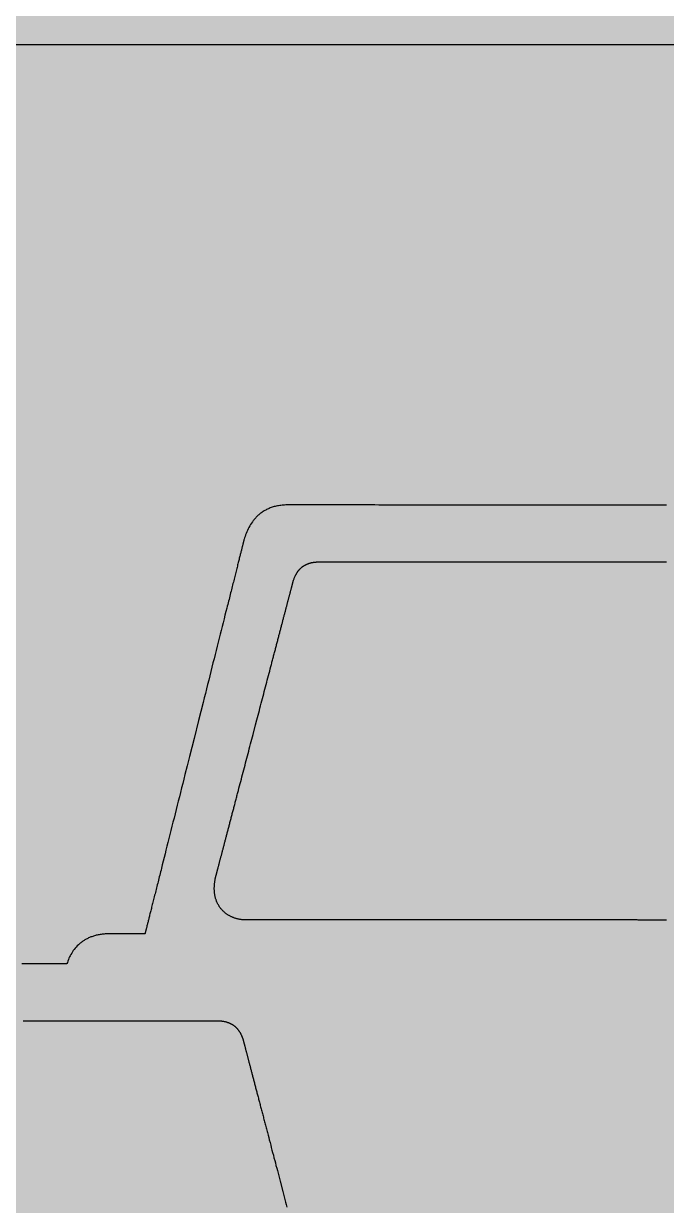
# Model space of a CAD drawing. Header units: millimetres. Extents: x 270.5 to 330.6, y -5.3 to 60.6.
# Drawn here: x 290.58 to 300.5, y 27.62 to 45.85 of the extents above; entities that cross this region are included whole.
import ezdxf

# ---------------------------------------------------------------- set-up
doc = ezdxf.new("R2010")
doc.units = ezdxf.units.MM
doc.layers.add('GSCOLORFILL', color=3, linetype='Continuous', lineweight=0)
doc.layers.add('GSDIMS', color=1, linetype='Continuous', lineweight=0)
for name, color, linetype in [('L18', 4, 'Continuous'), ('L25', 1, 'Continuous'), ('Wipeout Frame & Hatch Boundary', 153, 'Continuous')]:
    doc.layers.add(name, color=color, linetype=linetype)

# ---------------------------------------------------------------- blocks, each defined once
blk = doc.blocks.new('*U3')
at = {"layer": 'GSCOLORFILL', "true_color": 0xfedb00, "transparency": 33554687}
blk.add_hatch(color=40, dxfattribs=at).paths.add_polyline_path([(-300, -300), (300, -300), (300, 300), (-300, 300)])
blk = doc.blocks.new('3 Stacked Cars')
at = {"layer": 'L25'}
for points in [[(-123.21, 61.67), (-123.24, 61.67), (-123.28, 61.67), (-123.33, 61.67), (-123.38, 61.67), (-123.44, 61.67), (-123.5, 61.67), (-123.57, 61.67), (-123.64, 61.67), (-123.71, 61.67), (-123.79, 61.67), (-123.87, 61.67), (-123.96, 61.67), (-124.06, 61.67), (-124.15, 61.67), (-124.26, 61.67), (-124.36, 61.67), (-124.47, 61.67), (-124.59, 61.67), (-124.71, 61.67), (-124.83, 61.67), (-124.96, 61.67), (-125.09, 61.67), (-125.22, 61.67), (-125.36, 61.67), (-125.51, 61.67), (-125.65, 61.67), (-125.8, 61.67), (-125.96, 61.67), (-126.12, 61.67), (-126.28, 61.67), (-126.45, 61.67), (-126.62, 61.67), (-126.79, 61.67), (-126.97, 61.67), (-127.15, 61.67), (-127.33, 61.67), (-127.52, 61.68), (-127.71, 61.68), (-127.91, 61.68), (-128.11, 61.68), (-128.31, 61.68), (-128.51, 61.68), (-128.72, 61.68), (-128.93, 61.68), (-129.15, 61.68), (-129.36, 61.68), (-129.58, 61.68), (-129.81, 61.68), (-130.03, 61.68), (-130.26, 61.68), (-130.5, 61.68), (-130.73, 61.68), (-130.97, 61.68), (-131.21, 61.68), (-131.46, 61.68), (-131.7, 61.68), (-131.95, 61.68), (-132.2, 61.68), (-132.72, 61.68), (-133.24, 61.68), (-133.77, 61.68), (-134.31, 61.68), (-134.86, 61.68), (-135.42, 61.68), (-135.99, 61.68), (-136.57, 61.68), (-137.15, 61.68), (-137.74, 61.68), (-138.34, 61.68), (-138.95, 61.68), (-139.56, 61.68), (-140.18, 61.68), (-140.8, 61.68), (-141.43, 61.68), (-142.07, 61.68), (-142.71, 61.68), (-143.35, 61.68), (-144, 61.68), (-144.66, 61.68), (-145.31, 61.68), (-145.97, 61.68), (-146.64, 61.68), (-147.3, 61.68), (-148.64, 61.69), (-149.99, 61.69), (-152.7, 61.69), (-154.05, 61.69), (-155.4, 61.69), (-156.75, 61.69), (-158.08, 61.69), (-158.75, 61.69), (-159.41, 61.69), (-160.07, 61.69), (-160.72, 61.69), (-161.37, 61.69), (-162.02, 61.69), (-162.66, 61.69), (-163.3, 61.69), (-163.93, 61.69), (-164.56, 61.69), (-165.18, 61.69), (-165.79, 61.69), (-166.4, 61.69), (-167, 61.69), (-167.59, 61.69), (-168.18, 61.7), (-168.76, 61.7), (-169.33, 61.7), (-169.89, 61.7), (-170.44, 61.7), (-170.98, 61.7), (-171.52, 61.7), (-172.04, 61.7), (-172.56, 61.7), (-172.81, 61.7), (-173.06, 61.7), (-173.31, 61.7), (-173.55, 61.7), (-173.8, 61.7), (-174.04, 61.7), (-174.27, 61.7), (-174.51, 61.7), (-174.74, 61.7), (-174.97, 61.7), (-175.19, 61.7), (-175.41, 61.7), (-175.63, 61.7), (-175.85, 61.7), (-176.06, 61.7), (-176.27, 61.7), (-176.48, 61.7), (-176.68, 61.7), (-176.88, 61.7), (-177.08, 61.7), (-177.27, 61.7), (-177.46, 61.7), (-177.64, 61.7), (-177.83, 61.7), (-178.01, 61.7), (-178.18, 61.7), (-178.35, 61.7), (-178.52, 61.7), (-178.69, 61.7), (-178.85, 61.7), (-179, 61.7), (-179.16, 61.7), (-179.31, 61.7), (-179.45, 61.7), (-179.59, 61.7), (-179.73, 61.7), (-179.86, 61.7), (-179.99, 61.7), (-180.12, 61.7), (-180.24, 61.7), (-180.35, 61.7), (-180.47, 61.7), (-180.58, 61.7), (-180.68, 61.7), (-180.78, 61.7), (-180.87, 61.7), (-180.96, 61.7), (-181.05, 61.7), (-181.13, 61.7), (-181.21, 61.7), (-181.28, 61.7), (-181.35, 61.7), (-181.41, 61.7), (-181.47, 61.7), (-181.53, 61.7), (-181.57, 61.7), (-181.62, 61.7), (-181.66, 61.7), (-181.69, 61.7), (-181.72, 61.7), (-181.75, 61.7), (-181.77, 61.7), (-181.78, 61.7), (-181.79, 61.7), (-181.79, 61.7), (-181.79, 61.7), (-181.8, 61.7), (-181.83, 61.7), (-181.93, 61.7), (-182.12, 61.69), (-182.31, 61.67), (-182.5, 61.66), (-182.69, 61.64), (-182.86, 61.61), (-183.04, 61.58), (-183.21, 61.55), (-183.38, 61.52), (-183.55, 61.48), (-183.71, 61.44), (-183.87, 61.39), (-184.02, 61.34), (-184.18, 61.29), (-184.32, 61.24), (-184.47, 61.18), (-184.61, 61.12), (-184.75, 61.06), (-184.88, 60.99), (-185.02, 60.92), (-185.15, 60.85), (-185.27, 60.78), (-185.4, 60.7), (-185.52, 60.62), (-185.63, 60.54), (-185.75, 60.46), (-185.86, 60.38), (-185.97, 60.29), (-186.07, 60.2), (-186.18, 60.11), (-186.28, 60.02), (-186.37, 59.92), (-186.47, 59.83), (-186.56, 59.73), (-186.65, 59.63), (-186.74, 59.53), (-186.83, 59.43), (-186.91, 59.32), (-186.99, 59.22), (-187.07, 59.11), (-187.22, 58.9), (-187.36, 58.68), (-187.49, 58.46), (-187.61, 58.23), (-187.73, 58), (-187.84, 57.78), (-187.94, 57.55), (-188.03, 57.32), (-188.12, 57.09), (-188.2, 56.86), (-188.28, 56.63), (-188.35, 56.41), (-188.38, 56.3), (-188.39, 56.27), (-188.39, 56.26), (-188.39, 56.26), (-188.39, 56.26), (-188.39, 56.26), (-188.39, 56.25), (-188.39, 56.24), (-188.4, 56.22), (-188.4, 56.2), (-188.41, 56.17), (-188.42, 56.14), (-188.43, 56.1), (-188.44, 56.06), (-188.45, 56.01), (-188.46, 55.96), (-188.48, 55.9), (-188.49, 55.84), (-188.51, 55.77), (-188.53, 55.7), (-188.55, 55.63), (-188.57, 55.54), (-188.59, 55.46), (-188.61, 55.37), (-188.64, 55.27), (-188.66, 55.17), (-188.69, 55.07), (-188.72, 54.96), (-188.75, 54.84), (-188.77, 54.73), (-188.81, 54.6), (-188.84, 54.48), (-188.87, 54.34), (-188.9, 54.21), (-188.94, 54.07), (-188.98, 53.93), (-189.01, 53.78), (-189.05, 53.63), (-189.09, 53.47), (-189.13, 53.31), (-189.17, 53.15), (-189.21, 52.98), (-189.26, 52.81), (-189.3, 52.63), (-189.35, 52.45), (-189.39, 52.27), (-189.44, 52.08), (-189.49, 51.89), (-189.54, 51.7), (-189.58, 51.5), (-189.64, 51.3), (-189.69, 51.1), (-189.74, 50.89), (-189.79, 50.68), (-189.85, 50.46), (-189.9, 50.24), (-189.96, 50.02), (-190.01, 49.8), (-190.07, 49.57), (-190.13, 49.34), (-190.19, 49.11), (-190.25, 48.87), (-190.31, 48.63), (-190.37, 48.39), (-190.43, 48.14), (-190.49, 47.89), (-190.56, 47.64), (-190.62, 47.38), (-190.68, 47.13), (-190.75, 46.87), (-190.82, 46.6), (-190.88, 46.34), (-190.95, 46.07), (-191.02, 45.8), (-191.16, 45.25), (-191.3, 44.69), (-191.44, 44.12), (-191.59, 43.54), (-191.73, 42.96), (-191.88, 42.36), (-192.03, 41.76), (-192.19, 41.15), (-192.34, 40.53), (-192.5, 39.9), (-192.66, 39.27), (-192.82, 38.63), (-192.98, 37.98), (-193.15, 37.33), (-193.31, 36.67), (-193.48, 36.01), (-193.65, 35.35), (-193.81, 34.67), (-193.98, 34), (-194.15, 33.32), (-194.33, 32.64), (-194.5, 31.95), (-194.67, 31.26), (-195.02, 29.87), (-195.37, 28.48), (-196.07, 25.68), (-196.43, 24.28), (-196.78, 22.89), (-197.13, 21.49), (-197.47, 20.11), (-197.65, 19.42), (-197.82, 18.74), (-197.99, 18.06), (-198.16, 17.38), (-198.33, 16.71), (-198.5, 16.04), (-198.66, 15.38), (-198.83, 14.72), (-198.99, 14.06), (-199.16, 13.42), (-199.32, 12.77), (-199.48, 12.14), (-199.64, 11.51), (-199.79, 10.89), (-199.95, 10.27), (-200.1, 9.67), (-200.25, 9.07), (-200.4, 8.48), (-200.54, 7.9), (-200.69, 7.33), (-200.83, 6.76), (-200.97, 6.21), (-201.04, 5.94), (-201.1, 5.67), (-201.17, 5.4), (-201.24, 5.14), (-201.3, 4.87), (-201.37, 4.61), (-201.43, 4.36), (-201.5, 4.1), (-201.56, 3.85), (-201.62, 3.6), (-201.68, 3.36), (-201.75, 3.12), (-201.81, 2.88), (-201.86, 2.64), (-201.92, 2.41), (-201.98, 2.18), (-202.04, 1.95), (-202.09, 1.73), (-202.15, 1.51), (-202.2, 1.29), (-202.26, 1.07), (-202.31, 0.86), (-202.36, 0.66), (-202.41, 0.45), (-202.46, 0.25), (-202.51, 0.06), (-202.56, -0.14), (-202.61, -0.33), (-202.66, -0.51), (-202.7, -0.69), (-202.75, -0.87), (-202.79, -1.05), (-202.83, -1.22), (-202.88, -1.38), (-202.92, -1.55), (-202.96, -1.7), (-203, -1.86), (-203.03, -2.01), (-203.07, -2.16), (-203.11, -2.3), (-203.14, -2.44), (-203.17, -2.57), (-203.21, -2.7), (-203.24, -2.83), (-203.27, -2.95), (-203.3, -3.07), (-203.33, -3.18), (-203.35, -3.29), (-203.38, -3.39), (-203.41, -3.49), (-203.43, -3.58), (-203.45, -3.67), (-203.47, -3.76), (-203.49, -3.84), (-203.51, -3.91), (-203.53, -3.98), (-203.55, -4.05), (-203.56, -4.11), (-203.58, -4.17), (-203.59, -4.22), (-203.6, -4.27), (-203.61, -4.31), (-203.62, -4.34), (-203.63, -4.37), (-203.63, -4.4), (-203.64, -4.42), (-203.64, -4.44), (-203.65, -4.45), (-203.65, -4.45), (-203.65, -4.45), (-203.65, -4.45), (-203.66, -4.45), (-203.68, -4.45), (-203.7, -4.45), (-203.73, -4.45), (-203.77, -4.45), (-203.82, -4.45), (-203.87, -4.45), (-203.93, -4.45), (-204, -4.45), (-204.07, -4.45), (-204.14, -4.45), (-204.23, -4.45), (-204.31, -4.45), (-204.41, -4.45), (-204.5, -4.45), (-204.6, -4.45), (-204.71, -4.45), (-204.82, -4.45), (-204.93, -4.45), (-205.05, -4.45), (-205.17, -4.45), (-205.41, -4.45), (-205.67, -4.45), (-205.93, -4.45), (-206.2, -4.45), (-206.74, -4.45), (-207.01, -4.45), (-207.27, -4.45), (-207.53, -4.45), (-207.79, -4.45), (-208.03, -4.45), (-208.15, -4.45), (-208.26, -4.45), (-208.38, -4.45), (-208.48, -4.45), (-208.59, -4.45), (-208.69, -4.45), (-208.78, -4.45), (-208.87, -4.45), (-208.96, -4.45), (-209.04, -4.45), (-209.12, -4.45), (-209.19, -4.45), (-209.25, -4.45), (-209.31, -4.45), (-209.36, -4.45), (-209.4, -4.45), (-209.44, -4.45), (-209.47, -4.45), (-209.49, -4.45), (-209.51, -4.45), (-209.52, -4.45), (-209.52, -4.45), (-209.52, -4.45), (-209.54, -4.45), (-209.62, -4.45), (-209.79, -4.46), (-209.95, -4.48), (-210.11, -4.49), (-210.26, -4.51), (-210.42, -4.53), (-210.57, -4.55), (-210.72, -4.58), (-210.87, -4.6), (-211.01, -4.64), (-211.16, -4.67), (-211.3, -4.71), (-211.44, -4.74), (-211.57, -4.79), (-211.7, -4.83), (-211.84, -4.88), (-211.97, -4.92), (-212.09, -4.97), (-212.22, -5.03), (-212.34, -5.08), (-212.46, -5.14), (-212.58, -5.2), (-212.69, -5.26), (-212.81, -5.32), (-212.92, -5.39), (-213.03, -5.45), (-213.13, -5.52), (-213.24, -5.59), (-213.34, -5.67), (-213.44, -5.74), (-213.54, -5.82), (-213.64, -5.89), (-213.73, -5.97), (-213.91, -6.13), (-214.08, -6.3), (-214.25, -6.48), (-214.41, -6.65), (-214.56, -6.84), (-214.7, -7.02), (-214.83, -7.21), (-214.95, -7.41), (-215.07, -7.61), (-215.18, -7.81), (-215.28, -8.01), (-215.38, -8.21), (-215.46, -8.42), (-215.54, -8.63), (-215.61, -8.84), (-215.68, -9.04), (-215.69, -9.07), (-215.69, -9.08), (-215.69, -9.08), (-215.69, -9.08), (-215.7, -9.08), (-215.71, -9.08), (-215.72, -9.08), (-215.75, -9.08), (-215.79, -9.08), (-215.84, -9.08), (-215.89, -9.08), (-215.96, -9.08), (-216.04, -9.08), (-216.13, -9.08), (-216.23, -9.08), (-216.33, -9.08), (-216.45, -9.08), (-216.57, -9.08), (-216.71, -9.08), (-216.85, -9.08), (-217, -9.08), (-217.16, -9.08), (-217.32, -9.09), (-217.5, -9.09), (-217.68, -9.09), (-217.87, -9.09), (-218.06, -9.09), (-218.26, -9.09), (-218.47, -9.09), (-218.69, -9.09), (-218.91, -9.09), (-219.14, -9.09), (-219.38, -9.09), (-219.62, -9.09), (-219.87, -9.09), (-220.12, -9.09), (-220.38, -9.09), (-220.65, -9.09), (-220.92, -9.09), (-221.19, -9.09), (-221.47, -9.09), (-221.76, -9.09), (-222.05, -9.09), (-222.34, -9.09), (-222.64, -9.09)], [(-123.2, -2.31), (-123.21, -2.31), (-123.23, -2.31), (-123.24, -2.31), (-123.26, -2.31), (-123.27, -2.31), (-123.29, -2.31), (-123.31, -2.31), (-123.32, -2.31), (-123.34, -2.31), (-123.36, -2.31), (-123.38, -2.31), (-123.4, -2.31), (-123.42, -2.31), (-123.44, -2.31), (-123.46, -2.31), (-123.49, -2.31), (-123.51, -2.31), (-123.53, -2.31), (-123.56, -2.31), (-123.58, -2.31), (-123.61, -2.31), (-123.64, -2.31), (-123.66, -2.31), (-123.69, -2.31), (-123.72, -2.31), (-123.75, -2.31), (-123.78, -2.31), (-123.81, -2.31), (-123.84, -2.31), (-123.87, -2.31), (-123.9, -2.31), (-123.94, -2.31), (-123.97, -2.31), (-124, -2.31), (-124.04, -2.31), (-124.07, -2.31), (-124.11, -2.31), (-124.14, -2.31), (-124.18, -2.31), (-124.26, -2.31), (-124.34, -2.31), (-124.42, -2.31), (-124.5, -2.31), (-124.58, -2.31), (-124.67, -2.31), (-124.76, -2.31), (-124.85, -2.31), (-124.95, -2.31), (-125.04, -2.31), (-125.14, -2.31), (-125.24, -2.31), (-125.35, -2.31), (-125.45, -2.31), (-125.56, -2.31), (-125.67, -2.31), (-125.78, -2.31), (-125.9, -2.31), (-126.01, -2.31), (-126.13, -2.31), (-126.25, -2.31), (-126.37, -2.31), (-126.5, -2.31), (-126.63, -2.31), (-126.75, -2.31), (-126.88, -2.31), (-127.02, -2.31), (-127.15, -2.31), (-127.29, -2.31), (-127.43, -2.31), (-127.57, -2.31), (-127.71, -2.3), (-127.85, -2.3), (-128, -2.3), (-128.15, -2.3), (-128.3, -2.3), (-128.45, -2.3), (-128.6, -2.3), (-128.76, -2.3), (-128.92, -2.3), (-129.08, -2.3), (-129.24, -2.3), (-129.4, -2.3), (-129.56, -2.3), (-129.73, -2.3), (-129.9, -2.3), (-130.07, -2.3), (-130.24, -2.3), (-130.41, -2.3), (-130.59, -2.3), (-130.76, -2.3), (-130.94, -2.3), (-131.12, -2.3), (-131.3, -2.3), (-131.48, -2.3), (-131.67, -2.3), (-131.85, -2.3), (-132.04, -2.3), (-132.23, -2.3), (-132.42, -2.3), (-132.61, -2.3), (-132.8, -2.3), (-133, -2.3), (-133.19, -2.3), (-133.39, -2.3), (-133.59, -2.3), (-133.79, -2.3), (-133.99, -2.3), (-134.19, -2.3), (-134.4, -2.3), (-134.6, -2.3), (-134.81, -2.3), (-135.02, -2.3), (-135.23, -2.3), (-135.44, -2.3), (-135.65, -2.3), (-135.86, -2.3), (-136.08, -2.3), (-136.29, -2.3), (-136.51, -2.3), (-136.73, -2.3), (-136.95, -2.3), (-137.17, -2.3), (-137.39, -2.3), (-137.61, -2.3), (-137.84, -2.3), (-138.06, -2.3), (-138.29, -2.3), (-138.51, -2.3), (-138.74, -2.3), (-138.97, -2.3), (-139.2, -2.3), (-139.43, -2.3), (-139.66, -2.3), (-139.9, -2.3), (-140.13, -2.3), (-140.37, -2.3), (-140.6, -2.3), (-140.84, -2.3), (-141.08, -2.3), (-141.32, -2.3), (-141.55, -2.3), (-141.79, -2.3), (-142.04, -2.3), (-142.28, -2.3), (-142.52, -2.3), (-142.76, -2.3), (-143.01, -2.3), (-143.25, -2.3), (-143.5, -2.3), (-143.74, -2.3), (-143.99, -2.3), (-144.24, -2.3), (-144.49, -2.3), (-144.74, -2.3), (-144.99, -2.3), (-145.24, -2.3), (-145.49, -2.3), (-145.99, -2.3), (-146.5, -2.3), (-147.01, -2.3), (-147.52, -2.3), (-148.03, -2.3), (-148.54, -2.3), (-149.06, -2.3), (-149.58, -2.3), (-150.1, -2.3), (-150.62, -2.3), (-151.14, -2.3), (-151.66, -2.3), (-152.18, -2.3), (-152.71, -2.3), (-153.76, -2.3), (-154.81, -2.3), (-156.92, -2.3), (-157.97, -2.3), (-158.49, -2.3), (-159.02, -2.3), (-159.54, -2.3), (-160.06, -2.3), (-160.59, -2.3), (-161.11, -2.3), (-161.63, -2.3), (-162.14, -2.3), (-162.66, -2.3), (-163.18, -2.3), (-163.69, -2.3), (-164.2, -2.3), (-164.71, -2.3), (-165.22, -2.3), (-165.72, -2.3), (-165.98, -2.3), (-166.23, -2.3), (-166.48, -2.3), (-166.73, -2.3), (-166.98, -2.3), (-167.23, -2.3), (-167.47, -2.3), (-167.72, -2.3), (-167.97, -2.3), (-168.21, -2.3), (-168.46, -2.3), (-168.7, -2.3), (-168.95, -2.3), (-169.19, -2.3), (-169.43, -2.3), (-169.67, -2.3), (-169.91, -2.3), (-170.15, -2.3), (-170.39, -2.3), (-170.63, -2.3), (-170.87, -2.3), (-171.1, -2.3), (-171.34, -2.3), (-171.57, -2.3), (-171.8, -2.3), (-172.04, -2.3), (-172.27, -2.3), (-172.5, -2.29), (-172.73, -2.29), (-172.96, -2.29), (-173.18, -2.29), (-173.41, -2.29), (-173.63, -2.29), (-173.86, -2.29), (-174.08, -2.29), (-174.3, -2.29), (-174.52, -2.29), (-174.74, -2.29), (-174.96, -2.29), (-175.18, -2.29), (-175.4, -2.29), (-175.61, -2.29), (-175.82, -2.29), (-176.04, -2.29), (-176.25, -2.29), (-176.46, -2.29), (-176.67, -2.29), (-176.87, -2.29), (-177.08, -2.29), (-177.28, -2.29), (-177.49, -2.29), (-177.69, -2.29), (-177.89, -2.29), (-178.09, -2.29), (-178.29, -2.29), (-178.48, -2.29), (-178.68, -2.29), (-178.87, -2.29), (-179.06, -2.29), (-179.25, -2.29), (-179.44, -2.29), (-179.63, -2.29), (-179.82, -2.29), (-180, -2.29), (-180.18, -2.29), (-180.37, -2.29), (-180.55, -2.29), (-180.72, -2.29), (-180.9, -2.29), (-181.07, -2.29), (-181.25, -2.29), (-181.42, -2.29), (-181.59, -2.29), (-181.76, -2.29), (-181.92, -2.29), (-182.09, -2.29), (-182.25, -2.29), (-182.41, -2.29), (-182.57, -2.29), (-182.73, -2.29), (-182.89, -2.29), (-183.04, -2.29), (-183.19, -2.29), (-183.34, -2.29), (-183.49, -2.29), (-183.64, -2.29), (-183.78, -2.29), (-183.93, -2.29), (-184.07, -2.29), (-184.21, -2.29), (-184.34, -2.29), (-184.48, -2.29), (-184.61, -2.29), (-184.74, -2.29), (-184.87, -2.29), (-185, -2.29), (-185.13, -2.29), (-185.25, -2.29), (-185.37, -2.29), (-185.49, -2.29), (-185.61, -2.29), (-185.72, -2.29), (-185.83, -2.29), (-185.94, -2.29), (-186.05, -2.29), (-186.16, -2.29), (-186.26, -2.29), (-186.36, -2.29), (-186.46, -2.29), (-186.56, -2.29), (-186.65, -2.29), (-186.75, -2.29), (-186.84, -2.29), (-186.93, -2.29), (-187.01, -2.29), (-187.09, -2.29), (-187.18, -2.29), (-187.25, -2.29), (-187.33, -2.29), (-187.37, -2.29), (-187.41, -2.29), (-187.44, -2.29), (-187.48, -2.29), (-187.51, -2.29), (-187.55, -2.29), (-187.58, -2.29), (-187.61, -2.29), (-187.65, -2.29), (-187.68, -2.29), (-187.71, -2.29), (-187.74, -2.29), (-187.77, -2.29), (-187.8, -2.29), (-187.83, -2.29), (-187.85, -2.29), (-187.88, -2.29), (-187.91, -2.29), (-187.94, -2.29), (-187.96, -2.29), (-187.99, -2.29), (-188.01, -2.29), (-188.03, -2.29), (-188.06, -2.29), (-188.08, -2.29), (-188.1, -2.29), (-188.12, -2.29), (-188.14, -2.29), (-188.16, -2.29), (-188.18, -2.29), (-188.2, -2.29), (-188.22, -2.29), (-188.24, -2.29), (-188.25, -2.29), (-188.27, -2.29), (-188.28, -2.29), (-188.3, -2.29), (-188.31, -2.29), (-188.32, -2.29), (-188.34, -2.29), (-188.35, -2.29), (-188.36, -2.29), (-188.37, -2.29), (-188.38, -2.29), (-188.39, -2.29), (-188.4, -2.29), (-188.41, -2.29), (-188.41, -2.29), (-188.42, -2.29), (-188.42, -2.29), (-188.43, -2.29), (-188.43, -2.29), (-188.44, -2.29), (-188.44, -2.29), (-188.44, -2.29), (-188.44, -2.29), (-188.44, -2.29), (-188.44, -2.29), (-188.44, -2.29), (-188.45, -2.29), (-188.45, -2.29), (-188.5, -2.29), (-188.6, -2.27), (-188.7, -2.26), (-188.8, -2.25), (-188.89, -2.23), (-188.99, -2.22), (-189.09, -2.2), (-189.18, -2.18), (-189.27, -2.16), (-189.37, -2.13), (-189.46, -2.11), (-189.55, -2.08), (-189.64, -2.06), (-189.73, -2.03), (-189.82, -2), (-189.91, -1.97), (-189.99, -1.94), (-190.08, -1.9), (-190.16, -1.87), (-190.25, -1.83), (-190.33, -1.8), (-190.41, -1.76), (-190.49, -1.72), (-190.57, -1.67), (-190.65, -1.63), (-190.73, -1.59), (-190.8, -1.54), (-190.88, -1.5), (-190.95, -1.45), (-191.02, -1.4), (-191.1, -1.35), (-191.17, -1.3), (-191.24, -1.24), (-191.3, -1.19), (-191.37, -1.13), (-191.44, -1.07), (-191.5, -1.02), (-191.56, -0.96), (-191.63, -0.9), (-191.69, -0.83), (-191.75, -0.77), (-191.81, -0.71), (-191.86, -0.64), (-191.92, -0.57), (-191.97, -0.5), (-192.03, -0.44), (-192.08, -0.36), (-192.13, -0.29), (-192.18, -0.22), (-192.22, -0.15), (-192.27, -0.07), (-192.32, 0.01), (-192.36, 0.08), (-192.4, 0.16), (-192.44, 0.24), (-192.48, 0.32), (-192.52, 0.41), (-192.55, 0.49), (-192.59, 0.57), (-192.62, 0.66), (-192.65, 0.75), (-192.68, 0.84), (-192.71, 0.92), (-192.74, 1.02), (-192.76, 1.11), (-192.79, 1.2), (-192.81, 1.29), (-192.83, 1.39), (-192.85, 1.48), (-192.87, 1.58), (-192.88, 1.68), (-192.9, 1.78), (-192.91, 1.88), (-192.92, 1.98), (-192.93, 2.08), (-192.94, 2.18), (-192.94, 2.29), (-192.95, 2.39), (-192.95, 2.5), (-192.95, 2.61), (-192.95, 2.72), (-192.94, 2.83), (-192.94, 2.94), (-192.93, 3.05), (-192.92, 3.16), (-192.91, 3.27), (-192.9, 3.39), (-192.89, 3.5), (-192.87, 3.62), (-192.85, 3.74), (-192.83, 3.86), (-192.81, 3.97), (-192.79, 4.09), (-192.78, 4.16), (-192.78, 4.16), (-192.78, 4.16), (-192.78, 4.16), (-192.78, 4.16), (-192.78, 4.16), (-192.78, 4.16), (-192.77, 4.17), (-192.77, 4.18), (-192.77, 4.18), (-192.77, 4.19), (-192.76, 4.21), (-192.76, 4.22), (-192.76, 4.24), (-192.75, 4.26), (-192.75, 4.28), (-192.74, 4.3), (-192.73, 4.32), (-192.73, 4.35), (-192.72, 4.37), (-192.71, 4.4), (-192.7, 4.43), (-192.7, 4.47), (-192.69, 4.5), (-192.68, 4.54), (-192.67, 4.58), (-192.66, 4.62), (-192.65, 4.66), (-192.63, 4.7), (-192.62, 4.75), (-192.61, 4.79), (-192.6, 4.84), (-192.58, 4.89), (-192.57, 4.94), (-192.56, 5), (-192.54, 5.05), (-192.53, 5.11), (-192.51, 5.17), (-192.5, 5.23), (-192.48, 5.29), (-192.46, 5.35), (-192.45, 5.42), (-192.43, 5.49), (-192.41, 5.55), (-192.39, 5.62), (-192.37, 5.7), (-192.35, 5.77), (-192.33, 5.84), (-192.31, 5.92), (-192.29, 6), (-192.27, 6.08), (-192.25, 6.16), (-192.23, 6.24), (-192.21, 6.32), (-192.19, 6.41), (-192.16, 6.49), (-192.14, 6.58), (-192.12, 6.67), (-192.09, 6.76), (-192.07, 6.85), (-192.05, 6.95), (-192.02, 7.04), (-192, 7.14), (-191.97, 7.24), (-191.94, 7.34), (-191.92, 7.44), (-191.89, 7.54), (-191.86, 7.64), (-191.84, 7.75), (-191.81, 7.85), (-191.78, 7.96), (-191.75, 8.07), (-191.72, 8.18), (-191.69, 8.29), (-191.66, 8.4), (-191.63, 8.51), (-191.6, 8.63), (-191.57, 8.74), (-191.54, 8.86), (-191.51, 8.98), (-191.48, 9.1), (-191.45, 9.22), (-191.42, 9.34), (-191.39, 9.46), (-191.35, 9.59), (-191.32, 9.71), (-191.29, 9.84), (-191.25, 9.97), (-191.22, 10.09), (-191.19, 10.22), (-191.15, 10.35), (-191.12, 10.49), (-191.08, 10.62), (-191.05, 10.75), (-191.01, 10.89), (-190.98, 11.02), (-190.94, 11.16), (-190.9, 11.3), (-190.87, 11.44), (-190.83, 11.58), (-190.79, 11.72), (-190.76, 11.86), (-190.72, 12), (-190.68, 12.15), (-190.64, 12.29), (-190.61, 12.44), (-190.57, 12.58), (-190.53, 12.73), (-190.49, 12.88), (-190.45, 13.03), (-190.41, 13.18), (-190.37, 13.33), (-190.33, 13.48), (-190.29, 13.64), (-190.25, 13.79), (-190.21, 13.94), (-190.17, 14.1), (-190.13, 14.25), (-190.09, 14.41), (-190.05, 14.57), (-190.01, 14.73), (-189.96, 14.89), (-189.92, 15.05), (-189.88, 15.21), (-189.84, 15.37), (-189.79, 15.53), (-189.75, 15.69), (-189.71, 15.85), (-189.67, 16.02), (-189.62, 16.18), (-189.58, 16.35), (-189.54, 16.51), (-189.49, 16.68), (-189.45, 16.85), (-189.41, 17.02), (-189.36, 17.18), (-189.32, 17.35), (-189.23, 17.69), (-189.14, 18.03), (-189.05, 18.38), (-188.96, 18.72), (-188.87, 19.07), (-188.77, 19.42), (-188.68, 19.77), (-188.59, 20.13), (-188.5, 20.48), (-188.4, 20.84), (-188.31, 21.2), (-188.21, 21.56), (-188.12, 21.92), (-188.02, 22.28), (-187.93, 22.64), (-187.83, 23.01), (-187.74, 23.37), (-187.64, 23.74), (-187.55, 24.1), (-187.45, 24.47), (-187.35, 24.84), (-187.16, 25.58), (-186.97, 26.32), (-186.58, 27.8), (-186.38, 28.54), (-186.19, 29.27), (-186.09, 29.64), (-186, 30.01), (-185.9, 30.38), (-185.8, 30.74), (-185.71, 31.11), (-185.61, 31.47), (-185.52, 31.84), (-185.42, 32.2), (-185.33, 32.56), (-185.23, 32.92), (-185.14, 33.28), (-185.05, 33.64), (-184.95, 33.99), (-184.86, 34.35), (-184.77, 34.7), (-184.68, 35.05), (-184.58, 35.4), (-184.49, 35.75), (-184.4, 36.09), (-184.31, 36.43), (-184.22, 36.77), (-184.18, 36.94), (-184.14, 37.11), (-184.09, 37.28), (-184.05, 37.45), (-184, 37.61), (-183.96, 37.78), (-183.92, 37.95), (-183.87, 38.11), (-183.83, 38.28), (-183.79, 38.44), (-183.74, 38.6), (-183.7, 38.76), (-183.66, 38.93), (-183.62, 39.09), (-183.57, 39.25), (-183.53, 39.41), (-183.49, 39.57), (-183.45, 39.72), (-183.41, 39.88), (-183.37, 40.04), (-183.33, 40.19), (-183.29, 40.35), (-183.25, 40.5), (-183.21, 40.66), (-183.17, 40.81), (-183.13, 40.96), (-183.09, 41.11), (-183.05, 41.26), (-183.01, 41.41), (-182.97, 41.56), (-182.93, 41.7), (-182.89, 41.85), (-182.85, 42), (-182.82, 42.14), (-182.78, 42.28), (-182.74, 42.43), (-182.7, 42.57), (-182.67, 42.71), (-182.63, 42.85), (-182.59, 42.99), (-182.56, 43.13), (-182.52, 43.26), (-182.49, 43.4), (-182.45, 43.53), (-182.42, 43.67), (-182.38, 43.8), (-182.35, 43.93), (-182.31, 44.06), (-182.28, 44.19), (-182.25, 44.32), (-182.21, 44.44), (-182.18, 44.57), (-182.15, 44.7), (-182.11, 44.82), (-182.08, 44.94), (-182.05, 45.06), (-182.02, 45.18), (-181.99, 45.3), (-181.96, 45.42), (-181.93, 45.54), (-181.9, 45.65), (-181.87, 45.77), (-181.84, 45.88), (-181.81, 45.99), (-181.78, 46.1), (-181.75, 46.21), (-181.72, 46.32), (-181.69, 46.43), (-181.66, 46.53), (-181.64, 46.64), (-181.61, 46.74), (-181.58, 46.84), (-181.56, 46.94), (-181.53, 47.04), (-181.51, 47.14), (-181.48, 47.23), (-181.46, 47.33), (-181.43, 47.42), (-181.41, 47.51), (-181.38, 47.6), (-181.36, 47.69), (-181.34, 47.78), (-181.31, 47.87), (-181.29, 47.95), (-181.27, 48.03), (-181.25, 48.11), (-181.23, 48.19), (-181.21, 48.27), (-181.19, 48.35), (-181.17, 48.43), (-181.15, 48.5), (-181.13, 48.57), (-181.11, 48.64), (-181.09, 48.71), (-181.07, 48.78), (-181.06, 48.85), (-181.04, 48.91), (-181.02, 48.98), (-181.01, 49.04), (-180.99, 49.1), (-180.98, 49.16), (-180.96, 49.21), (-180.95, 49.27), (-180.93, 49.32), (-180.92, 49.37), (-180.91, 49.42), (-180.89, 49.47), (-180.88, 49.52), (-180.87, 49.56), (-180.86, 49.6), (-180.85, 49.64), (-180.84, 49.68), (-180.83, 49.72), (-180.82, 49.76), (-180.81, 49.79), (-180.8, 49.82), (-180.79, 49.85), (-180.79, 49.88), (-180.78, 49.91), (-180.77, 49.94), (-180.77, 49.96), (-180.76, 49.98), (-180.76, 50), (-180.75, 50.02), (-180.75, 50.03), (-180.74, 50.05), (-180.74, 50.06), (-180.74, 50.07), (-180.74, 50.08), (-180.73, 50.08), (-180.73, 50.09), (-180.73, 50.09), (-180.73, 50.09), (-180.73, 50.09), (-180.73, 50.09), (-180.73, 50.09), (-180.73, 50.09), (-180.73, 50.11), (-180.69, 50.21), (-180.65, 50.32), (-180.61, 50.42), (-180.57, 50.52), (-180.53, 50.62), (-180.48, 50.72), (-180.44, 50.81), (-180.41, 50.86), (-180.39, 50.91), (-180.37, 50.95), (-180.34, 51), (-180.32, 51.04), (-180.29, 51.09), (-180.26, 51.13), (-180.24, 51.18), (-180.21, 51.22), (-180.18, 51.27), (-180.15, 51.31), (-180.13, 51.35), (-180.1, 51.39), (-180.07, 51.43), (-180.04, 51.48), (-180.01, 51.52), (-179.98, 51.56), (-179.94, 51.6), (-179.91, 51.64), (-179.88, 51.67), (-179.85, 51.71), (-179.81, 51.75), (-179.78, 51.79), (-179.74, 51.82), (-179.71, 51.86), (-179.67, 51.9), (-179.64, 51.93), (-179.6, 51.97), (-179.56, 52), (-179.53, 52.03), (-179.49, 52.07), (-179.45, 52.1), (-179.41, 52.13), (-179.37, 52.16), (-179.33, 52.19), (-179.29, 52.22), (-179.24, 52.25), (-179.2, 52.28), (-179.16, 52.31), (-179.11, 52.34), (-179.07, 52.36), (-179.03, 52.39), (-178.98, 52.42), (-178.93, 52.44), (-178.89, 52.47), (-178.84, 52.49), (-178.79, 52.52), (-178.74, 52.54), (-178.69, 52.56), (-178.64, 52.58), (-178.59, 52.6), (-178.54, 52.62), (-178.49, 52.64), (-178.44, 52.66), (-178.38, 52.68), (-178.33, 52.7), (-178.27, 52.72), (-178.22, 52.73), (-178.16, 52.75), (-178.1, 52.76), (-178.05, 52.78), (-177.99, 52.79), (-177.93, 52.81), (-177.87, 52.82), (-177.81, 52.83), (-177.75, 52.84), (-177.69, 52.85), (-177.62, 52.86), (-177.56, 52.87), (-177.5, 52.88), (-177.43, 52.89), (-177.36, 52.89), (-177.3, 52.9), (-177.23, 52.9), (-177.16, 52.91), (-177.09, 52.91), (-177.02, 52.92), (-176.95, 52.92), (-176.92, 52.92), (-176.91, 52.92), (-176.91, 52.92), (-176.9, 52.92), (-176.9, 52.92), (-176.9, 52.92), (-176.9, 52.92), (-176.9, 52.92), (-176.89, 52.92), (-176.88, 52.92), (-176.87, 52.92), (-176.86, 52.92), (-176.85, 52.92), (-176.83, 52.92), (-176.81, 52.92), (-176.79, 52.92), (-176.76, 52.92), (-176.74, 52.92), (-176.71, 52.92), (-176.68, 52.92), (-176.64, 52.92), (-176.61, 52.92), (-176.57, 52.92), (-176.53, 52.92), (-176.49, 52.92), (-176.45, 52.92), (-176.4, 52.92), (-176.36, 52.92), (-176.31, 52.92), (-176.26, 52.92), (-176.2, 52.92), (-176.15, 52.92), (-176.09, 52.92), (-176.03, 52.92), (-175.97, 52.92), (-175.91, 52.92), (-175.84, 52.92), (-175.77, 52.92), (-175.7, 52.92), (-175.63, 52.92), (-175.56, 52.92), (-175.48, 52.92), (-175.41, 52.92), (-175.33, 52.92), (-175.25, 52.92), (-175.17, 52.92), (-175.08, 52.92), (-175, 52.92), (-174.91, 52.92), (-174.82, 52.92), (-174.73, 52.92), (-174.63, 52.92), (-174.54, 52.92), (-174.44, 52.92), (-174.34, 52.92), (-174.24, 52.92), (-174.14, 52.92), (-174.04, 52.92), (-173.93, 52.92), (-173.83, 52.92), (-173.72, 52.92), (-173.61, 52.92), (-173.5, 52.92), (-173.38, 52.92), (-173.27, 52.92), (-173.15, 52.92), (-173.03, 52.92), (-172.91, 52.92), (-172.79, 52.92), (-172.67, 52.92), (-172.54, 52.92), (-172.42, 52.92), (-172.29, 52.92), (-172.16, 52.92), (-172.03, 52.92), (-171.9, 52.92), (-171.77, 52.92), (-171.63, 52.92), (-171.5, 52.92), (-171.36, 52.92), (-171.22, 52.92), (-171.08, 52.92), (-170.94, 52.92), (-170.8, 52.92), (-170.65, 52.92), (-170.51, 52.92), (-170.36, 52.92), (-170.21, 52.92), (-170.06, 52.92), (-169.91, 52.92), (-169.76, 52.92), (-169.6, 52.92), (-169.45, 52.92), (-169.29, 52.92), (-169.14, 52.92), (-168.98, 52.92), (-168.82, 52.92), (-168.66, 52.92), (-168.49, 52.92), (-168.33, 52.92), (-168.17, 52.92), (-168, 52.92), (-167.83, 52.92), (-167.67, 52.92), (-167.5, 52.92), (-167.33, 52.93), (-167.16, 52.93), (-166.99, 52.93), (-166.81, 52.93), (-166.64, 52.93), (-166.46, 52.93), (-166.29, 52.93), (-166.11, 52.93), (-165.93, 52.93), (-165.75, 52.93), (-165.57, 52.93), (-165.39, 52.93), (-165.21, 52.93), (-165.03, 52.93), (-164.84, 52.93), (-164.66, 52.93), (-164.47, 52.93), (-164.29, 52.93), (-164.1, 52.93), (-163.91, 52.93), (-163.72, 52.93), (-163.53, 52.93), (-163.34, 52.93), (-163.15, 52.93), (-162.96, 52.93), (-162.76, 52.93), (-162.57, 52.93), (-162.38, 52.93), (-162.18, 52.93), (-161.98, 52.93), (-161.79, 52.93), (-161.59, 52.93), (-161.39, 52.93), (-161.19, 52.93), (-160.99, 52.93), (-160.79, 52.93), (-160.59, 52.93), (-160.39, 52.93), (-160.19, 52.93), (-159.99, 52.93), (-159.58, 52.93), (-159.17, 52.93), (-158.76, 52.93), (-158.35, 52.93), (-157.93, 52.93), (-157.51, 52.93), (-157.09, 52.93), (-156.67, 52.93), (-156.25, 52.93), (-155.83, 52.93), (-155.4, 52.93), (-154.98, 52.93), (-154.55, 52.93), (-154.12, 52.93), (-153.69, 52.93), (-153.26, 52.93), (-152.83, 52.93), (-151.96, 52.93), (-151.1, 52.93), (-149.36, 52.93), (-148.5, 52.94), (-147.63, 52.94), (-147.2, 52.94), (-146.77, 52.94), (-146.34, 52.94), (-145.91, 52.94), (-145.48, 52.94), (-145.05, 52.94), (-144.63, 52.94), (-144.2, 52.94), (-143.78, 52.94), (-143.36, 52.94), (-142.94, 52.94), (-142.52, 52.94), (-142.1, 52.94), (-141.68, 52.94), (-141.27, 52.94), (-140.86, 52.94), (-140.45, 52.94), (-140.04, 52.94), (-139.84, 52.94), (-139.64, 52.94), (-139.44, 52.94), (-139.23, 52.94), (-139.03, 52.94), (-138.83, 52.94), (-138.64, 52.94), (-138.44, 52.94), (-138.24, 52.94), (-138.04, 52.94), (-137.85, 52.94), (-137.65, 52.94), (-137.46, 52.94), (-137.26, 52.94), (-137.07, 52.94), (-136.88, 52.94), (-136.69, 52.94), (-136.49, 52.94), (-136.3, 52.94), (-136.12, 52.94), (-135.93, 52.94), (-135.74, 52.94), (-135.55, 52.94), (-135.37, 52.94), (-135.18, 52.94), (-135, 52.94), (-134.81, 52.94), (-134.63, 52.94), (-134.45, 52.94), (-134.27, 52.94), (-134.09, 52.94), (-133.91, 52.94), (-133.74, 52.94), (-133.56, 52.94), (-133.38, 52.94), (-133.21, 52.94), (-133.04, 52.94), (-132.86, 52.94), (-132.69, 52.94), (-132.52, 52.94), (-132.35, 52.94), (-132.19, 52.94), (-132.02, 52.94), (-131.85, 52.94), (-131.69, 52.94), (-131.53, 52.94), (-131.36, 52.94), (-131.2, 52.94), (-131.04, 52.94), (-130.88, 52.94), (-130.73, 52.94), (-130.57, 52.94), (-130.42, 52.94), (-130.26, 52.95), (-130.11, 52.95), (-129.96, 52.95), (-129.81, 52.95), (-129.66, 52.95), (-129.51, 52.95), (-129.37, 52.95), (-129.22, 52.95), (-129.08, 52.95), (-128.94, 52.95), (-128.8, 52.95), (-128.66, 52.95), (-128.52, 52.95), (-128.38, 52.95), (-128.25, 52.95), (-128.11, 52.95), (-127.98, 52.95), (-127.85, 52.95), (-127.72, 52.95), (-127.6, 52.95), (-127.47, 52.95), (-127.34, 52.95), (-127.22, 52.95), (-127.1, 52.95), (-126.98, 52.95), (-126.86, 52.95), (-126.74, 52.95), (-126.63, 52.95), (-126.52, 52.95), (-126.4, 52.95), (-126.29, 52.95), (-126.18, 52.95), (-126.08, 52.95), (-125.97, 52.95), (-125.87, 52.95), (-125.77, 52.95), (-125.67, 52.95), (-125.57, 52.95), (-125.47, 52.95), (-125.37, 52.95), (-125.28, 52.95), (-125.19, 52.95), (-125.1, 52.95), (-125.01, 52.95), (-124.92, 52.95), (-124.84, 52.95), (-124.76, 52.95), (-124.68, 52.95), (-124.6, 52.95), (-124.52, 52.95), (-124.45, 52.95), (-124.37, 52.95), (-124.3, 52.95), (-124.23, 52.95), (-124.16, 52.95), (-124.1, 52.95), (-124.03, 52.95), (-123.97, 52.95), (-123.91, 52.95), (-123.85, 52.95), (-123.8, 52.95), (-123.74, 52.95), (-123.69, 52.95), (-123.64, 52.95), (-123.59, 52.95), (-123.55, 52.95), (-123.51, 52.95), (-123.46, 52.95), (-123.42, 52.95), (-123.39, 52.95), (-123.35, 52.95), (-123.32, 52.95), (-123.29, 52.95), (-123.26, 52.95), (-123.23, 52.95), (-123.21, 52.95), (-123.19, 52.95)], [(-222.43, -17.84), (-222.32, -17.84), (-222.21, -17.84), (-222.1, -17.84), (-221.99, -17.84), (-221.89, -17.84), (-221.78, -17.84), (-221.67, -17.84), (-221.56, -17.84), (-221.46, -17.84), (-221.35, -17.84), (-221.25, -17.84), (-221.15, -17.84), (-221.04, -17.84), (-220.94, -17.84), (-220.84, -17.84), (-220.74, -17.84), (-220.64, -17.84), (-220.54, -17.84), (-220.44, -17.84), (-220.35, -17.84), (-220.25, -17.84), (-220.15, -17.84), (-220.06, -17.84), (-219.96, -17.84), (-219.87, -17.84), (-219.78, -17.84), (-219.69, -17.84), (-219.6, -17.84), (-219.51, -17.84), (-219.42, -17.84), (-219.33, -17.84), (-219.24, -17.84), (-219.16, -17.84), (-219.07, -17.84), (-218.99, -17.84), (-218.9, -17.84), (-218.82, -17.84), (-218.74, -17.84), (-218.66, -17.84), (-218.58, -17.84), (-218.5, -17.84), (-218.42, -17.84), (-218.35, -17.84), (-218.27, -17.84), (-218.2, -17.84), (-218.12, -17.84), (-218.05, -17.84), (-217.98, -17.84), (-217.91, -17.84), (-217.84, -17.84), (-217.77, -17.84), (-217.71, -17.84), (-217.64, -17.84), (-217.58, -17.84), (-217.51, -17.84), (-217.45, -17.84), (-217.39, -17.84), (-217.33, -17.84), (-217.27, -17.84), (-217.21, -17.84), (-217.15, -17.84), (-217.1, -17.84), (-217.04, -17.84), (-216.99, -17.84), (-216.94, -17.84), (-216.89, -17.84), (-216.84, -17.84), (-216.79, -17.84), (-216.74, -17.84), (-216.7, -17.84), (-216.65, -17.84), (-216.61, -17.84), (-216.57, -17.84), (-216.53, -17.84), (-216.49, -17.84), (-216.45, -17.84), (-216.41, -17.84), (-216.38, -17.84), (-216.34, -17.84), (-216.31, -17.84), (-216.28, -17.84), (-216.25, -17.84), (-216.22, -17.84), (-216.19, -17.84), (-216.17, -17.84), (-216.14, -17.84), (-216.12, -17.84), (-216.1, -17.84), (-216.08, -17.84), (-216.06, -17.84), (-216.04, -17.84), (-216.03, -17.84), (-216.01, -17.84), (-216, -17.84), (-215.99, -17.84), (-215.98, -17.84), (-215.97, -17.84), (-215.96, -17.84), (-215.96, -17.84), (-215.95, -17.84), (-215.95, -17.84), (-215.95, -17.84), (-215.95, -17.84), (-215.95, -17.84), (-215.95, -17.84), (-215.94, -17.84), (-215.94, -17.84), (-215.93, -17.84), (-215.93, -17.84), (-215.92, -17.84), (-215.91, -17.84), (-215.9, -17.84), (-215.89, -17.84), (-215.88, -17.84), (-215.86, -17.84), (-215.85, -17.84), (-215.83, -17.84), (-215.82, -17.84), (-215.8, -17.84), (-215.78, -17.84), (-215.76, -17.84), (-215.74, -17.84), (-215.72, -17.84), (-215.69, -17.84), (-215.67, -17.84), (-215.64, -17.84), (-215.62, -17.84), (-215.59, -17.84), (-215.56, -17.84), (-215.53, -17.84), (-215.5, -17.84), (-215.47, -17.84), (-215.44, -17.84), (-215.4, -17.84), (-215.37, -17.84), (-215.33, -17.84), (-215.29, -17.84), (-215.26, -17.84), (-215.22, -17.84), (-215.18, -17.84), (-215.14, -17.84), (-215.1, -17.84), (-215.05, -17.84), (-215.01, -17.84), (-214.97, -17.84), (-214.92, -17.84), (-214.88, -17.84), (-214.83, -17.84), (-214.78, -17.84), (-214.73, -17.84), (-214.68, -17.84), (-214.63, -17.84), (-214.58, -17.84), (-214.53, -17.84), (-214.47, -17.84), (-214.42, -17.84), (-214.37, -17.84), (-214.31, -17.84), (-214.25, -17.84), (-214.2, -17.84), (-214.14, -17.84), (-214.08, -17.84), (-214.02, -17.84), (-213.96, -17.84), (-213.9, -17.84), (-213.84, -17.84), (-213.77, -17.84), (-213.71, -17.84), (-213.65, -17.84), (-213.58, -17.84), (-213.51, -17.84), (-213.45, -17.84), (-213.38, -17.84), (-213.31, -17.84), (-213.24, -17.84), (-213.17, -17.84), (-213.1, -17.84), (-213.03, -17.84), (-212.96, -17.84), (-212.89, -17.84), (-212.82, -17.84), (-212.74, -17.84), (-212.67, -17.84), (-212.6, -17.84), (-212.52, -17.84), (-212.44, -17.84), (-212.37, -17.84), (-212.29, -17.84), (-212.21, -17.84), (-212.05, -17.84), (-211.9, -17.84), (-211.73, -17.84), (-211.57, -17.84), (-211.4, -17.84), (-211.23, -17.84), (-211.06, -17.84), (-210.89, -17.84), (-210.72, -17.84), (-210.54, -17.84), (-210.36, -17.84), (-210.18, -17.84), (-210, -17.84), (-209.81, -17.84), (-209.63, -17.84), (-209.44, -17.84), (-209.25, -17.84), (-209.06, -17.84), (-208.87, -17.84), (-208.68, -17.84), (-208.49, -17.84), (-208.29, -17.84), (-208.1, -17.84), (-207.9, -17.84), (-207.7, -17.84), (-207.5, -17.84), (-207.3, -17.84), (-207.1, -17.84), (-206.9, -17.84), (-206.7, -17.84), (-206.49, -17.84), (-206.08, -17.85), (-205.67, -17.85), (-205.26, -17.85), (-204.85, -17.85), (-204.43, -17.85), (-203.6, -17.85), (-203.19, -17.85), (-202.78, -17.85), (-202.37, -17.85), (-201.96, -17.85), (-201.75, -17.85), (-201.55, -17.85), (-201.35, -17.85), (-201.15, -17.85), (-200.94, -17.85), (-200.74, -17.85), (-200.55, -17.85), (-200.35, -17.85), (-200.15, -17.85), (-199.96, -17.85), (-199.76, -17.85), (-199.57, -17.85), (-199.38, -17.85), (-199.18, -17.85), (-199, -17.85), (-198.81, -17.85), (-198.62, -17.85), (-198.44, -17.85), (-198.25, -17.85), (-198.07, -17.85), (-197.89, -17.85), (-197.71, -17.85), (-197.54, -17.85), (-197.36, -17.85), (-197.19, -17.85), (-197.02, -17.85), (-196.85, -17.85), (-196.69, -17.85), (-196.52, -17.85), (-196.36, -17.85), (-196.2, -17.85), (-196.13, -17.85), (-196.05, -17.85), (-195.97, -17.85), (-195.89, -17.85), (-195.82, -17.85), (-195.74, -17.85), (-195.67, -17.85), (-195.59, -17.85), (-195.52, -17.85), (-195.45, -17.85), (-195.37, -17.85), (-195.3, -17.85), (-195.23, -17.85), (-195.16, -17.85), (-195.09, -17.85), (-195.02, -17.85), (-194.95, -17.85), (-194.89, -17.85), (-194.82, -17.85), (-194.75, -17.85), (-194.69, -17.85), (-194.62, -17.85), (-194.56, -17.85), (-194.5, -17.85), (-194.43, -17.85), (-194.37, -17.85), (-194.31, -17.85), (-194.25, -17.85), (-194.19, -17.85), (-194.13, -17.85), (-194.08, -17.85), (-194.02, -17.85), (-193.96, -17.85), (-193.91, -17.85), (-193.86, -17.85), (-193.8, -17.85), (-193.75, -17.85), (-193.7, -17.85), (-193.65, -17.85), (-193.6, -17.85), (-193.55, -17.85), (-193.5, -17.85), (-193.45, -17.85), (-193.41, -17.85), (-193.36, -17.85), (-193.32, -17.85), (-193.27, -17.85), (-193.23, -17.85), (-193.19, -17.85), (-193.15, -17.85), (-193.11, -17.85), (-193.07, -17.85), (-193.03, -17.85), (-192.99, -17.85), (-192.96, -17.85), (-192.92, -17.85), (-192.89, -17.85), (-192.85, -17.85), (-192.82, -17.85), (-192.79, -17.85), (-192.76, -17.85), (-192.73, -17.85), (-192.7, -17.85), (-192.68, -17.85), (-192.65, -17.85), (-192.63, -17.85), (-192.6, -17.85), (-192.58, -17.85), (-192.56, -17.85), (-192.54, -17.85), (-192.52, -17.85), (-192.5, -17.85), (-192.48, -17.85), (-192.47, -17.85), (-192.45, -17.85), (-192.44, -17.85), (-192.43, -17.85), (-192.41, -17.85), (-192.4, -17.85), (-192.39, -17.85), (-192.39, -17.85), (-192.38, -17.85), (-192.37, -17.85), (-192.37, -17.85), (-192.37, -17.85), (-192.36, -17.85), (-192.36, -17.85), (-192.36, -17.85), (-192.36, -17.85), (-192.36, -17.85), (-192.36, -17.85), (-192.35, -17.85), (-192.31, -17.85), (-192.23, -17.86), (-192.16, -17.86), (-192.08, -17.86), (-192.01, -17.87), (-191.94, -17.88), (-191.86, -17.88), (-191.79, -17.89), (-191.72, -17.9), (-191.65, -17.91), (-191.59, -17.92), (-191.52, -17.93), (-191.45, -17.94), (-191.39, -17.96), (-191.32, -17.97), (-191.26, -17.98), (-191.19, -18), (-191.13, -18.02), (-191.07, -18.03), (-191.01, -18.05), (-190.95, -18.07), (-190.89, -18.09), (-190.83, -18.11), (-190.77, -18.13), (-190.72, -18.15), (-190.66, -18.17), (-190.61, -18.2), (-190.55, -18.22), (-190.5, -18.25), (-190.44, -18.27), (-190.39, -18.3), (-190.34, -18.33), (-190.29, -18.35), (-190.24, -18.38), (-190.19, -18.41), (-190.14, -18.44), (-190.1, -18.47), (-190.05, -18.5), (-190, -18.53), (-189.96, -18.57), (-189.91, -18.6), (-189.87, -18.63), (-189.83, -18.67), (-189.78, -18.7), (-189.74, -18.74), (-189.7, -18.78), (-189.66, -18.81), (-189.62, -18.85), (-189.58, -18.89), (-189.54, -18.93), (-189.5, -18.97), (-189.46, -19.01), (-189.43, -19.05), (-189.39, -19.09), (-189.36, -19.13), (-189.32, -19.18), (-189.29, -19.22), (-189.25, -19.26), (-189.22, -19.31), (-189.19, -19.35), (-189.16, -19.4), (-189.12, -19.44), (-189.09, -19.49), (-189.06, -19.54), (-189.03, -19.59), (-189, -19.63), (-188.98, -19.68), (-188.95, -19.73), (-188.92, -19.78), (-188.89, -19.83), (-188.87, -19.88), (-188.84, -19.94), (-188.81, -19.99), (-188.79, -20.04), (-188.77, -20.09), (-188.74, -20.15), (-188.72, -20.2), (-188.69, -20.25), (-188.67, -20.31), (-188.65, -20.36), (-188.63, -20.42), (-188.61, -20.48), (-188.59, -20.53), (-188.57, -20.59), (-188.55, -20.65), (-188.54, -20.68), (-188.53, -20.68), (-188.53, -20.68), (-188.53, -20.69), (-188.53, -20.69), (-188.53, -20.69), (-188.53, -20.69), (-188.53, -20.69), (-188.53, -20.69), (-188.53, -20.69), (-188.53, -20.69), (-188.53, -20.7), (-188.53, -20.7), (-188.53, -20.71), (-188.52, -20.72), (-188.52, -20.73), (-188.52, -20.75), (-188.51, -20.77), (-188.51, -20.79), (-188.5, -20.81), (-188.49, -20.83), (-188.49, -20.86), (-188.48, -20.89), (-188.47, -20.92), (-188.46, -20.95), (-188.45, -20.99), (-188.44, -21.03), (-188.43, -21.07), (-188.42, -21.11), (-188.41, -21.15), (-188.4, -21.2), (-188.39, -21.25), (-188.37, -21.3), (-188.36, -21.35), (-188.34, -21.41), (-188.33, -21.46), (-188.31, -21.52), (-188.3, -21.58), (-188.28, -21.64), (-188.26, -21.71), (-188.25, -21.77), (-188.23, -21.84), (-188.21, -21.91), (-188.19, -21.99), (-188.17, -22.06), (-188.15, -22.14), (-188.13, -22.21), (-188.11, -22.29), (-188.09, -22.37), (-188.07, -22.46), (-188.05, -22.54), (-188.02, -22.63), (-188, -22.72), (-187.98, -22.81), (-187.95, -22.9), (-187.93, -22.99), (-187.9, -23.09), (-187.88, -23.19), (-187.85, -23.29), (-187.82, -23.39), (-187.8, -23.49), (-187.77, -23.59), (-187.74, -23.7), (-187.71, -23.81), (-187.69, -23.91), (-187.66, -24.02), (-187.63, -24.14), (-187.6, -24.25), (-187.57, -24.37), (-187.54, -24.48), (-187.51, -24.6), (-187.47, -24.72), (-187.44, -24.84), (-187.41, -24.96), (-187.38, -25.09), (-187.35, -25.21), (-187.31, -25.34), (-187.28, -25.47), (-187.24, -25.6), (-187.21, -25.73), (-187.17, -25.86), (-187.14, -26), (-187.1, -26.13), (-187.07, -26.27), (-187.03, -26.41), (-187, -26.55), (-186.96, -26.69), (-186.92, -26.83), (-186.88, -26.97), (-186.85, -27.12), (-186.81, -27.27), (-186.77, -27.41), (-186.73, -27.56), (-186.69, -27.71), (-186.65, -27.86), (-186.61, -28.01), (-186.57, -28.17), (-186.53, -28.32), (-186.49, -28.48), (-186.45, -28.63), (-186.41, -28.79), (-186.37, -28.95), (-186.32, -29.11), (-186.28, -29.27), (-186.24, -29.43), (-186.2, -29.59), (-186.15, -29.76), (-186.11, -29.92), (-186.07, -30.09), (-186.02, -30.26), (-185.98, -30.42), (-185.93, -30.59), (-185.89, -30.76), (-185.85, -30.93), (-185.8, -31.11), (-185.75, -31.28), (-185.71, -31.45), (-185.66, -31.63), (-185.62, -31.8), (-185.57, -31.98), (-185.52, -32.16), (-185.48, -32.33), (-185.43, -32.51), (-185.38, -32.69), (-185.34, -32.87), (-185.29, -33.05), (-185.24, -33.23), (-185.19, -33.42), (-185.15, -33.6), (-185.1, -33.78), (-185.05, -33.97), (-185, -34.15), (-184.95, -34.34), (-184.9, -34.53), (-184.85, -34.71), (-184.8, -34.9), (-184.76, -35.09), (-184.71, -35.28), (-184.66, -35.47), (-184.56, -35.85), (-184.46, -36.23), (-184.35, -36.62), (-184.25, -37.01), (-184.15, -37.4), (-184.05, -37.79), (-183.95, -38.18), (-183.84, -38.57), (-183.74, -38.97), (-183.63, -39.37), (-183.53, -39.76), (-183.43, -40.16), (-183.32, -40.56), (-183.22, -40.96), (-183.11, -41.36), (-183, -41.77), (-182.79, -42.57), (-182.37, -44.19), (-182.16, -44.99), (-181.95, -45.8), (-181.84, -46.2), (-181.74, -46.6)]]:
    blk.add_lwpolyline(points, dxfattribs=at)

msp = doc.modelspace()

# ---------------------------------------------------------------- linework, layer by layer
at = {"layer": 'Wipeout Frame & Hatch Boundary'}
msp.add_lwpolyline([(278.729, 15.483), (322.271, 15.483), (322.271, 45.517), (278.729, 45.517)], close=True, dxfattribs=at)

# ---------------------------------------------------------------- block references
at = {"layer": 'GSDIMS', "xscale": 0.1, "yscale": 0.1, "zscale": 0.1}
msp.add_blockref('*U3', (300.5, 30.5), dxfattribs=at)
at = {"layer": 'L18', "xscale": 0.1, "yscale": 0.1, "zscale": 0.1}
msp.add_blockref('3 Stacked Cars', (312.821, 32.253), dxfattribs=at)

doc.saveas('drawing.dxf')
